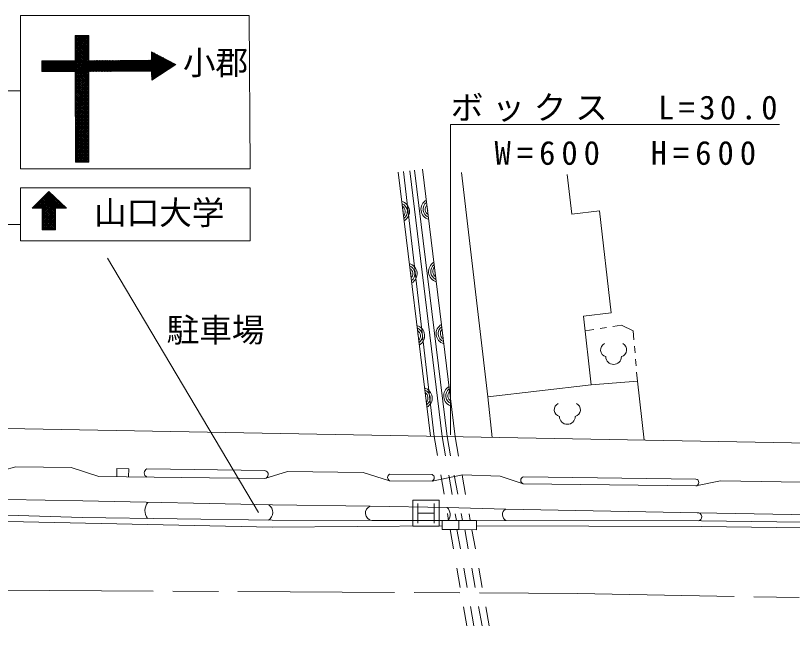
# Model space of a CAD drawing. Units: millimetres, scale not verified. Extents: x 40000 to 680000, y 20000 to 380000.
# Drawn here: x 226012 to 285557, y 284346 to 332565 of the extents above; entities that cross this region are included whole.
import ezdxf
from ezdxf.enums import TextEntityAlignment as Align

# ---------------------------------------------------------------- set-up
doc = ezdxf.new("R2010")
doc.units = ezdxf.units.MM
doc.header["$LTSCALE"] = 1000
doc.linetypes.add('CHAIN', pattern=[18.5, 12, -1.5, 3.5, -1.5])
for name, color, linetype, lineweight in [('M-BGD', 7, 'Continuous', 13), ('M-BMK', 2, 'CHAIN', 13), ('M-STR-HTXT', 7, 'Continuous', 13), ('M-STR-STRC', 7, 'Continuous', 13), ('M-STR-STRD', 7, 'Continuous', 13)]:
    doc.layers.add(name, color=color, linetype=linetype, lineweight=lineweight)
doc.styles.add('ＭＳ ゴシック', font='')
doc.styles.get('ＭＳ ゴシック').set_extended_font_data('MS Gothic')

msp = doc.modelspace()

# ---------------------------------------------------------------- linework, layer by layer
at = {"layer": 'M-BGD'}
for p, q in [((257807, 300306), (255344, 320548)), ((255734, 320595), (258092, 300300)), ((256241, 320657), (258719, 300289)), ((256598, 320700), (259082, 300282)), ((257210, 320775), (259704, 300271)), ((260204, 320524), (262199, 303331)), ((270322, 308491), (269662, 308387)), ((271309, 308648), (270815, 308570)), ((272462, 308831), (271803, 308726)), ((273349, 308402), (272462, 308831)), ((273407, 307711), (273349, 308402)), ((273490, 306714), (273448, 307213)), ((273573, 305718), (273531, 306216)), ((273672, 304528), (273614, 305220)), ((262199, 303331), (262543, 300219)), ((258092, 300300), (258348, 298822)), ((258719, 300289), (258968, 298810)), ((259082, 300282), (259354, 298807)), ((259704, 300271), (259970, 298795)), ((233785, 297837), (233777, 297217)), ((234685, 297824), (233785, 297837)), ((234677, 297204), (234685, 297824)), ((236086, 297804), (245119, 297682)), ((232398, 297235), (245111, 297063)), ((254676, 297405), (257938, 297380)), ((258604, 297344), (258860, 295866)), ((259218, 297331), (259467, 295852)), ((259626, 297332), (259898, 295857)), ((260237, 297319), (260503, 295843)), ((264931, 297188), (278148, 297015)), ((254673, 296903), (257934, 296878)), ((264924, 296669), (278141, 296497)), ((231179, 295347), (225383, 295470)), ((231179, 295347), (245700, 295039)), ((253195, 294953), (245700, 295039)), ((253195, 294953), (259093, 294847)), ((263578, 294718), (259093, 294847)), ((259116, 294388), (259208, 293853)), ((259717, 294373), (259804, 293853)), ((260170, 294382), (260267, 293852)), ((260769, 294366), (260862, 293850)), ((263578, 294718), (278324, 294446)), ((290138, 294238), (278324, 294446)), ((259329, 293154), (259585, 291676)), ((259844, 293153), (260105, 291676)), ((260442, 293150), (260708, 291674)), ((260989, 293147), (261256, 291671)), ((259841, 290198), (260097, 288720)), ((260365, 290199), (260626, 288722)), ((260973, 290198), (261239, 288721)), ((261522, 290195), (261788, 288719)), ((260353, 287242), (260609, 285764)), ((260886, 287245), (261147, 285767)), ((261504, 287245), (261770, 285769)), ((262055, 287242), (262321, 285766))]:
    msp.add_line(p, q, dxfattribs=at)
for points in [[(262199, 303331), (270142, 304253), (269531, 309523), (271670, 309772), (270763, 317586), (268644, 317340), (268291, 320383)], [(270142, 304253), (273672, 304528), (274203, 300007)], [(163291, 300818), (221115, 300974), (319072, 299189), (325124, 302149)], [(224116, 297444), (226046, 297961), (230273, 297924), (232398, 297235)], [(245111, 297063), (246868, 297610), (252646, 297518), (254673, 296903)], [(257934, 296878), (260270, 297352), (263149, 297241), (264924, 296669)], [(278141, 296497), (280040, 296890), (287811, 296761), (290116, 296234)], [(220970, 293768), (225434, 293777), (245675, 293336), (258698, 293446)], [(259980, 293852), (261340, 293849), (261338, 293145), (259979, 293153)], [(261339, 293442), (278566, 293379), (301726, 293095)]]:
    msp.add_lwpolyline(points, dxfattribs=at)
msp.add_lwpolyline([(259980, 293852), (258699, 293854), (258698, 293155), (259979, 293153)], close=True, dxfattribs=at)
for centre, radius, start, end in [((255396, 317536), 812, 299.55658, 74.31685), ((255396, 317536), 650, 305.67237, 68.20106), ((257898, 317708), 812, 119.55658, 254.31685), ((257898, 317708), 650, 125.67237, 248.20106), ((257898, 317708), 488, 136.80506, 237.06837), ((255396, 317536), 488, 316.80506, 57.06837), ((255396, 317536), 325, 350.99435, 22.87908), ((257898, 317708), 325, 170.99435, 202.87908), ((255975, 312771), 812, 299.55658, 74.31685), ((255975, 312771), 650, 305.67237, 68.20106), ((258477, 312943), 812, 119.55658, 254.31685), ((258477, 312943), 650, 125.67237, 248.20106), ((258477, 312943), 488, 136.80506, 237.06837), ((255975, 312771), 488, 316.80506, 57.06837), ((255975, 312771), 325, 350.99435, 22.87908), ((258477, 312943), 325, 170.99435, 202.87908), ((256555, 308007), 812, 299.55658, 74.31685), ((256555, 308007), 650, 305.67237, 68.20106), ((259057, 308178), 812, 119.55658, 254.31685), ((259057, 308178), 650, 125.67237, 248.20106), ((259057, 308178), 488, 136.80506, 237.06837), ((256555, 308007), 488, 316.80506, 57.06837), ((256555, 308007), 325, 350.99435, 22.87908), ((259057, 308178), 325, 170.99435, 202.87908), ((271385, 306931), 536, 116.08703, 255.33416), ((272313, 306931), 536, 284.66584, 63.91297), ((271849, 306412), 600, 180, 0), ((257135, 303242), 812, 299.55658, 74.31685), ((257135, 303242), 650, 305.67237, 68.20106), ((259637, 303413), 812, 119.55658, 254.31685), ((259637, 303413), 650, 125.67237, 248.20106), ((259637, 303413), 488, 136.80506, 237.06837), ((257135, 303242), 488, 316.80506, 57.06837), ((257135, 303242), 325, 350.99435, 22.87908), ((259637, 303413), 325, 170.99435, 202.87908), ((267839, 302343), 536, 116.08703, 255.33416), ((268767, 302343), 536, 284.66584, 63.91297), ((268303, 301825), 600, 180, 0), ((236219, 297493), 339, 113.16323, 245.28384), ((245067, 297373), 313, 278.08499, 80.36208), ((254811, 297153), 286, 118.18243, 240.95274), ((257836, 297130), 270, 291.19657, 67.93861), ((265002, 296927), 270, 105.41792, 253.08842), ((278126, 296756), 260, 273.36265, 85.14369), ((236928, 294610), 998, 140.7678, 217.64075), ((245030, 294464), 699, 302.21808, 56.19047), ((253399, 294420), 570, 110.97134, 262.13583), ((258603, 294318), 721, 319.99377, 47.22966), ((263835, 294285), 504, 120.69539, 240.91374), ((278285, 294130), 318, 276.88638, 94.84841)]:
    msp.add_arc(centre, radius, start, end, dxfattribs=at)
at = {"layer": 'M-BMK'}
msp.add_lwpolyline([(69959, 288545), (169061, 288845), (269087, 288248), (327674, 287172), (332910, 247015)], dxfattribs=at)
at = {"layer": 'M-STR-HTXT'}
for p, q in [((259361, 324213), (284561, 324213)), ((259361, 300416), (259361, 324213))]:
    msp.add_line(p, q, dxfattribs=at)
at = {"layer": 'M-STR-STRC'}
for p, q in [((230581, 330790), (230820, 331026)), ((230581, 330925), (230681, 331025)), ((231622, 329906), (230581, 330956)), ((231622, 329769), (230581, 330819)), ((230582, 330382), (231237, 331031)), ((230582, 330518), (231097, 331028)), ((230582, 330654), (230958, 331027)), ((231622, 329631), (230582, 330681)), ((231623, 329494), (230582, 330543)), ((230583, 330110), (231513, 331032)), ((230583, 330246), (231375, 331032)), ((230584, 329974), (231620, 331002)), ((230584, 329838), (231620, 330866)), ((230584, 329702), (231621, 330730)), ((230585, 329566), (231621, 330594)), ((230646, 331029), (230645, 331029)), ((231622, 330044), (230649, 331025)), ((230685, 331029), (230685, 331029)), ((230782, 331029), (230781, 331029)), ((231622, 330182), (230785, 331026)), ((230822, 331029), (230823, 331030)), ((230918, 331029), (230917, 331030)), ((231621, 330319), (230920, 331027)), ((230960, 331029), (230961, 331030)), ((231054, 331029), (231053, 331030)), ((231621, 330457), (231055, 331028)), ((231097, 331029), (231099, 331031)), ((231621, 330595), (231188, 331031)), ((231621, 330732), (231324, 331031)), ((231620, 330870), (231460, 331032)), ((231620, 331008), (231596, 331032)), ((231623, 329356), (230582, 330405)), ((231623, 329218), (230583, 330267)), ((231623, 329081), (230583, 330130)), ((231623, 328943), (230583, 329992)), ((230585, 329430), (231621, 330458)), ((230585, 329295), (231621, 330322)), ((230586, 329159), (231622, 330186)), ((230586, 329023), (231622, 330050)), ((230586, 328887), (231622, 329913)), ((231624, 328805), (230584, 329854)), ((231624, 328668), (230584, 329716)), ((231624, 328530), (230585, 329578)), ((231624, 328392), (230585, 329441)), ((231606, 328274), (230585, 329303)), ((230587, 328751), (231622, 329777)), ((230587, 328615), (231622, 329641)), ((230588, 328479), (231623, 329505)), ((230588, 328343), (231623, 329369)), ((235609, 328302), (236919, 329534)), ((235731, 328303), (236996, 329493)), ((235853, 328304), (237073, 329452)), ((235974, 328305), (237151, 329411)), ((236096, 328306), (237228, 329370)), ((236218, 328307), (237305, 329329)), ((236340, 328308), (237382, 329288)), ((236437, 329309), (236764, 329616)), ((236437, 329195), (236842, 329575)), ((236438, 329650), (236533, 329739)), ((236438, 329536), (236610, 329698)), ((236438, 329422), (236687, 329657)), ((236438, 329639), (237625, 328377)), ((236438, 329518), (237555, 328331)), ((236438, 329398), (237484, 328285)), ((236439, 329764), (236455, 329780)), ((236439, 329760), (237696, 328423)), ((236610, 329698), (237766, 328468)), ((236837, 329577), (237837, 328514)), ((237064, 329457), (237907, 328560)), ((237291, 329336), (237978, 328606)), ((228683, 329100), (228016, 328382)), ((228118, 329100), (228017, 328992)), ((228231, 329100), (228017, 328870)), ((228344, 329100), (228017, 328748)), ((228457, 329100), (228017, 328626)), ((228570, 329100), (228017, 328505)), ((228795, 328276), (228017, 328997)), ((228673, 328276), (228017, 328884)), ((228551, 328276), (228017, 328771)), ((228917, 328276), (228028, 329100)), ((228796, 329101), (228031, 328277)), ((228909, 329101), (228144, 328276)), ((229039, 328276), (228150, 329100)), ((229022, 329101), (228257, 328276)), ((229160, 328276), (228271, 329100)), ((229135, 329101), (228370, 328276)), ((229282, 328276), (228393, 329100)), ((229248, 329101), (228483, 328276)), ((229404, 328275), (228515, 329100)), ((229361, 329101), (228596, 328276)), ((229526, 328275), (228637, 329100)), ((229474, 329101), (228709, 328276)), ((229648, 328275), (228758, 329101)), ((229587, 329102), (228821, 328276)), ((229770, 328275), (228880, 329101)), ((229700, 329102), (228934, 328276)), ((229891, 328275), (229001, 329101)), ((229813, 329102), (229047, 328276)), ((230013, 328275), (229123, 329101)), ((229926, 329102), (229160, 328276)), ((230135, 328275), (229244, 329101)), ((230039, 329102), (229273, 328276)), ((230257, 328275), (229366, 329101)), ((230153, 329102), (229386, 328275)), ((230379, 328275), (229488, 329101)), ((230266, 329102), (229498, 328275)), ((230501, 328275), (229609, 329102)), ((230379, 329103), (229611, 328275)), ((230492, 329103), (229724, 328275)), ((230588, 328306), (229731, 329102)), ((230585, 329082), (229837, 328275)), ((230588, 328420), (229852, 329102)), ((230586, 328961), (229950, 328275)), ((230587, 328533), (229974, 329102)), ((230586, 328839), (230063, 328275)), ((230587, 328646), (230095, 329102)), ((230587, 328718), (230175, 328275)), ((230587, 328760), (230217, 329102)), ((230586, 328873), (230339, 329102)), ((230586, 328986), (230460, 329103)), ((230585, 329099), (230582, 329103)), ((231469, 328274), (230586, 329165)), ((231333, 328274), (230586, 329027)), ((231197, 328274), (230586, 328889)), ((231060, 328274), (230587, 328752)), ((230656, 328274), (231623, 329233)), ((230793, 328274), (231623, 329097)), ((230931, 328274), (231623, 328961)), ((231068, 328274), (231624, 328825)), ((231622, 328872), (231869, 329104)), ((231622, 328985), (231747, 329103)), ((231622, 329099), (231625, 329102)), ((231622, 329081), (232376, 328279)), ((231622, 328960), (232263, 328278)), ((231622, 328839), (232150, 328277)), ((231623, 328532), (232234, 329106)), ((231623, 328645), (232112, 329105)), ((231623, 328759), (231990, 329104)), ((231623, 328717), (232037, 328277)), ((231624, 328306), (232477, 329107)), ((231624, 328419), (232355, 329107)), ((231712, 328274), (232599, 329108)), ((231715, 329103), (232489, 328280)), ((231828, 329103), (232602, 328281)), ((231834, 328275), (232720, 329109)), ((231941, 329104), (232714, 328282)), ((231955, 328276), (232842, 329110)), ((232054, 329105), (232827, 328282)), ((232077, 328277), (232964, 329110)), ((232167, 329105), (232940, 328283)), ((232199, 328278), (233085, 329111)), ((232280, 329106), (233053, 328284)), ((232321, 328279), (233207, 329112)), ((232393, 329107), (233166, 328285)), ((232442, 328280), (233329, 329113)), ((232506, 329108), (233279, 328286)), ((232564, 328280), (233450, 329113)), ((232619, 329108), (233392, 328286)), ((232686, 328281), (233572, 329114)), ((232732, 329109), (233505, 328287)), ((232808, 328282), (233694, 329115)), ((232845, 329110), (233617, 328288)), ((232930, 328283), (233815, 329116)), ((232958, 329110), (233730, 328289)), ((233051, 328284), (233937, 329116)), ((233071, 329111), (233843, 328290)), ((233173, 328285), (234059, 329117)), ((233184, 329112), (233956, 328290)), ((233295, 328286), (234180, 329118)), ((233297, 329112), (234069, 328291)), ((233410, 329113), (234182, 328292)), ((233417, 328287), (234302, 329119)), ((233523, 329114), (234295, 328293)), ((233539, 328287), (234424, 329120)), ((233636, 329115), (234408, 328294)), ((233660, 328288), (234545, 329120)), ((233749, 329115), (234521, 328294)), ((233782, 328289), (234667, 329121)), ((233862, 329116), (234633, 328295)), ((233904, 328290), (234789, 329122)), ((233975, 329117), (234746, 328296)), ((234026, 328291), (234910, 329123)), ((234088, 329117), (234859, 328297)), ((234148, 328292), (235032, 329123)), ((234201, 329118), (234972, 328298)), ((234269, 328293), (235154, 329124)), ((234314, 329119), (235085, 328299)), ((234391, 328294), (235275, 329125)), ((234427, 329120), (235198, 328299)), ((234513, 328294), (235397, 329126)), ((234540, 329120), (235311, 328300)), ((234635, 328295), (235519, 329126)), ((234653, 329121), (235424, 328301)), ((234756, 328296), (235640, 329127)), ((234766, 329122), (235536, 328302)), ((234878, 328297), (235762, 329128)), ((234879, 329122), (235649, 328303)), ((234991, 329123), (235762, 328303)), ((235000, 328298), (235884, 329129)), ((235104, 329124), (235875, 328304)), ((235122, 328299), (236005, 329129)), ((235217, 329124), (235988, 328305)), ((235244, 328300), (236127, 329130)), ((235330, 329125), (236101, 328306)), ((235365, 328301), (236249, 329131)), ((235443, 329126), (236214, 328307)), ((235487, 328301), (236370, 329132)), ((235556, 329127), (236327, 328307)), ((235669, 329127), (236439, 328308)), ((235782, 329128), (236920, 327918)), ((235895, 329129), (236991, 327964)), ((236008, 329129), (237061, 328010)), ((236121, 329130), (237132, 328056)), ((236234, 329131), (237202, 328101)), ((236347, 329132), (237273, 328147)), ((236437, 329277), (237414, 328239)), ((236437, 329157), (237343, 328193)), ((236440, 328289), (237460, 329247)), ((236442, 328176), (237537, 329206)), ((236443, 328064), (237614, 329165)), ((236444, 327951), (237691, 329124)), ((236445, 327839), (237769, 329083)), ((236447, 327726), (237846, 329042)), ((236448, 327614), (237923, 329001)), ((236829, 327859), (238000, 328960)), ((237222, 328114), (238078, 328919)), ((237518, 329216), (238048, 328652)), ((237614, 328369), (238155, 328878)), ((237745, 329095), (238119, 328698)), ((237972, 328975), (238189, 328744)), ((238007, 328625), (238232, 328837)), ((238199, 328855), (238260, 328790)), ((228064, 328277), (228016, 328321)), ((228429, 328276), (228017, 328659)), ((228308, 328276), (228017, 328546)), ((228186, 328276), (228017, 328433)), ((230587, 328597), (230288, 328275)), ((230587, 328475), (230401, 328275)), ((230588, 328354), (230514, 328275)), ((230924, 328274), (230587, 328614)), ((230787, 328274), (230588, 328476)), ((230651, 328274), (230588, 328338)), ((230588, 328217), (230645, 328274)), ((231625, 327214), (230588, 328250)), ((230589, 327935), (230928, 328274)), ((230589, 328076), (230786, 328274)), ((231625, 327072), (230589, 328108)), ((230590, 327653), (231211, 328274)), ((230590, 327794), (231069, 328274)), ((230591, 327371), (231494, 328274)), ((230591, 327512), (231352, 328274)), ((230592, 327230), (231624, 328263)), ((230592, 327089), (231624, 328122)), ((231625, 327355), (230706, 328274)), ((231625, 327497), (230848, 328274)), ((231625, 327638), (230989, 328274)), ((231625, 327780), (231131, 328274)), ((231205, 328274), (231624, 328689)), ((231624, 327921), (231272, 328274)), ((231343, 328274), (231624, 328553)), ((231624, 328063), (231413, 328274)), ((231480, 328274), (231624, 328417)), ((231624, 328204), (231555, 328274)), ((231617, 328274), (231624, 328281)), ((231623, 328596), (231924, 328276)), ((231624, 328475), (231811, 328275)), ((231624, 328353), (231699, 328274)), ((236440, 328308), (236850, 327872)), ((236442, 328185), (236779, 327826)), ((231625, 326931), (230589, 327966)), ((231625, 326789), (230590, 327825)), ((231625, 326648), (230590, 327683)), ((231625, 326506), (230591, 327541)), ((230593, 326948), (231624, 327980)), ((230593, 326807), (231625, 327839)), ((230593, 326666), (231625, 327698)), ((230594, 326526), (231625, 327556)), ((236443, 328063), (236709, 327780)), ((236444, 327941), (236638, 327734)), ((236446, 327818), (236568, 327688)), ((236447, 327696), (236497, 327643)), ((231625, 326365), (230591, 327399)), ((231625, 326223), (230592, 327257)), ((231625, 326082), (230592, 327115)), ((231625, 325940), (230592, 326973)), ((230594, 326385), (231625, 327415)), ((230595, 326244), (231625, 327273)), ((230595, 326103), (231625, 327132)), ((230596, 325962), (231625, 326991)), ((224114, 326789), (226388, 326789)), ((231625, 325799), (230593, 326831)), ((231625, 325657), (230593, 326689)), ((231625, 325516), (230594, 326547)), ((231625, 325374), (230594, 326405)), ((230596, 325821), (231625, 326849)), ((230597, 325680), (231625, 326708)), ((230597, 325539), (231625, 326567)), ((230598, 325398), (231625, 326425)), ((231625, 325233), (230595, 326264)), ((231625, 325091), (230595, 326122)), ((231626, 324950), (230596, 325980)), ((231626, 324809), (230596, 325838)), ((230598, 325257), (231625, 326284)), ((230599, 325116), (231625, 326142)), ((230599, 324975), (231625, 326001)), ((230600, 324834), (231625, 325860)), ((230600, 324693), (231625, 325718)), ((231626, 324667), (230597, 325696)), ((231626, 324526), (230597, 325554)), ((231626, 324384), (230598, 325412)), ((231626, 324243), (230598, 325270)), ((231626, 324101), (230599, 325128)), ((230601, 324552), (231625, 325577)), ((230601, 324411), (231625, 325436)), ((230601, 324270), (231625, 325294)), ((230602, 324129), (231625, 325153)), ((231626, 323960), (230599, 324986)), ((231626, 323818), (230600, 324845)), ((231626, 323677), (230600, 324703)), ((231626, 323535), (230600, 324561)), ((230602, 323988), (231626, 325011)), ((230603, 323847), (231626, 324870)), ((230603, 323706), (231626, 324729)), ((230604, 323565), (231626, 324587)), ((231626, 323394), (230601, 324419)), ((231626, 323252), (230601, 324277)), ((231626, 323111), (230602, 324135)), ((231626, 322969), (230602, 323993)), ((230604, 323424), (231626, 324446)), ((230605, 323283), (231626, 324305)), ((230605, 323143), (231626, 324163)), ((230606, 323002), (231626, 324022)), ((231626, 322828), (230603, 323851)), ((231626, 322686), (230603, 323709)), ((231626, 322545), (230604, 323567)), ((231626, 322403), (230604, 323426)), ((230606, 322861), (231626, 323880)), ((230607, 322720), (231626, 323739)), ((230607, 322579), (231626, 323598)), ((230608, 322438), (231626, 323456)), ((231626, 322262), (230605, 323284)), ((231627, 322120), (230605, 323142)), ((231627, 321979), (230606, 323000)), ((231627, 321837), (230606, 322858)), ((230608, 322297), (231626, 323315)), ((230608, 322156), (231626, 323174)), ((230609, 322015), (231626, 323032)), ((230609, 321874), (231626, 322891)), ((230610, 321733), (231626, 322749)), ((231627, 321696), (230607, 322716)), ((231627, 321554), (230607, 322574)), ((231627, 321413), (230608, 322432)), ((231585, 321313), (230608, 322290)), ((231444, 321313), (230608, 322148)), ((230610, 321592), (231626, 322608)), ((230611, 321451), (231626, 322467)), ((230614, 321313), (231626, 322325)), ((230756, 321313), (231627, 322184)), ((231302, 321313), (230609, 322006)), ((231161, 321313), (230609, 321865)), ((231019, 321313), (230610, 321723)), ((230878, 321313), (230610, 321581)), ((230897, 321313), (231627, 322043)), ((231039, 321313), (231627, 321901)), ((231180, 321313), (231627, 321760)), ((231321, 321313), (231627, 321618)), ((230737, 321313), (230611, 321439)), ((231463, 321313), (231627, 321477)), ((231604, 321313), (231627, 321336)), ((227381, 317805), (228612, 319036)), ((227523, 317805), (228685, 318967)), ((227664, 317805), (228758, 318899)), ((227805, 317805), (228831, 318831)), ((227947, 317805), (228904, 318762)), ((228063, 317780), (228977, 318694)), ((228063, 317639), (229050, 318626)), ((229065, 317622), (228084, 318603)), ((229065, 317763), (228155, 318673)), ((229164, 317805), (228226, 318744)), ((229306, 317805), (228297, 318814)), ((229447, 317805), (228368, 318885)), ((229588, 317805), (228438, 318955)), ((229730, 317805), (228509, 319026)), ((229871, 317805), (229061, 318616)), ((227750, 317805), (227517, 318039)), ((227891, 317805), (227588, 318109)), ((228033, 317805), (227658, 318180)), ((229065, 316915), (227729, 318250)), ((229065, 317056), (227800, 318321)), ((229065, 317198), (227871, 318391)), ((229065, 317339), (227942, 318462)), ((229065, 317481), (228013, 318532)), ((228063, 317498), (229123, 318557)), ((228063, 317356), (229196, 318489)), ((228063, 317215), (229269, 318421)), ((228063, 317073), (229343, 318352)), ((228063, 316932), (229416, 318284)), ((229078, 317805), (229489, 318216)), ((229220, 317805), (229562, 318147)), ((229361, 317805), (229635, 318079)), ((229503, 317805), (229708, 318011)), ((227326, 317805), (227304, 317827)), ((227467, 317805), (227375, 317898)), ((227608, 317805), (227446, 317968)), ((228063, 316790), (229065, 317792)), ((229065, 316773), (228063, 317775)), ((228063, 316649), (229065, 317650)), ((229065, 316632), (228063, 317633)), ((228063, 316508), (229065, 317509)), ((229065, 316490), (228063, 317492)), ((229644, 317805), (229781, 317942)), ((229785, 317805), (229854, 317874)), ((229927, 317805), (229927, 317806)), ((228063, 316366), (229065, 317367)), ((229065, 316349), (228063, 317350)), ((228063, 316225), (229065, 317226)), ((229065, 316208), (228063, 317209)), ((228999, 316132), (228063, 317067)), ((228857, 316132), (228063, 316926)), ((228716, 316132), (228063, 316785)), ((228112, 316132), (229065, 317085)), ((228254, 316132), (229065, 316943)), ((228395, 316132), (229065, 316802)), ((225299, 316546), (226388, 316546)), ((228574, 316132), (228063, 316643)), ((228433, 316132), (228063, 316502)), ((228291, 316132), (228063, 316360)), ((228150, 316132), (228063, 316219)), ((228537, 316132), (229065, 316660)), ((228678, 316132), (229065, 316519)), ((228820, 316132), (229065, 316377)), ((228961, 316132), (229065, 316236)), ((244639, 294460), (233068, 313960)), ((256468, 293407), (256468, 295407)), ((256468, 295407), (258468, 295407)), ((258468, 295407), (258468, 293407)), ((256843, 295157), (256843, 293657)), ((258093, 295157), (258093, 293657)), ((256843, 294407), (258093, 294407)), ((258468, 293407), (256468, 293407))]:
    msp.add_line(p, q, dxfattribs=at)
for points in [[(226388, 320812), (226388, 332565), (243922, 332565), (243994, 320812)], [(230581, 331009), (230581, 331024), (231150, 331029), (230581, 331029), (231620, 331032), (231624, 328274), (230588, 328274)], [(236437, 329132), (236439, 329789), (238287, 328807), (236448, 327611), (236440, 328308), (231624, 328274), (231622, 329102)], [(228663, 329100), (228017, 329100), (228017, 328481), (228015, 328277), (230588, 328274), (230585, 329103)], [(231624, 328274), (230722, 328274), (230588, 328274), (230611, 321313), (230622, 321313), (231627, 321313)], [(243994, 315289), (226388, 315289), (226388, 319358), (243994, 319358)], [(229065, 317805), (229928, 317805), (228564, 319080), (227282, 317805), (228063, 317805), (228063, 316132), (229065, 316132)]]:
    msp.add_lwpolyline(points, close=True, dxfattribs=at)
at = {"layer": 'M-STR-STRD'}
for points in [[(166097, 294104), (225406, 294255), (231122, 294071), (245677, 293868), (253321, 293856), (259155, 293854)], [(259155, 293854), (278587, 293814), (301709, 293520), (313175, 293245)]]:
    msp.add_lwpolyline(points, dxfattribs=at)

# ---------------------------------------------------------------- texts
at = {"layer": 'M-BGD', "style": 'ＭＳ ゴシック'}
msp.add_text('駐車場', height=1833, dxfattribs=at).set_placement((241344, 306990), align=Align.BOTTOM_CENTER)
at = {"layer": 'M-STR-HTXT', "char_height": 1833, "attachment_point": 8, "style": 'ＭＳ ゴシック'}
for s, insert in [('\\T1.27;ボックス\u3000L=30.0', (272061, 324413)), ('\\T1.37;W=600\u3000H=600', (272977, 321091))]:
    msp.add_mtext(s, dxfattribs=dict(at, insert=insert))
at = {"layer": 'M-STR-STRC', "style": 'ＭＳ ゴシック'}
for s, p in [('小郡', (241339, 327484)), ('山口大学', (237025, 315991))]:
    msp.add_text(s, height=1833, dxfattribs=at).set_placement(p, align=Align.BOTTOM_CENTER)

doc.saveas('drawing.dxf')
